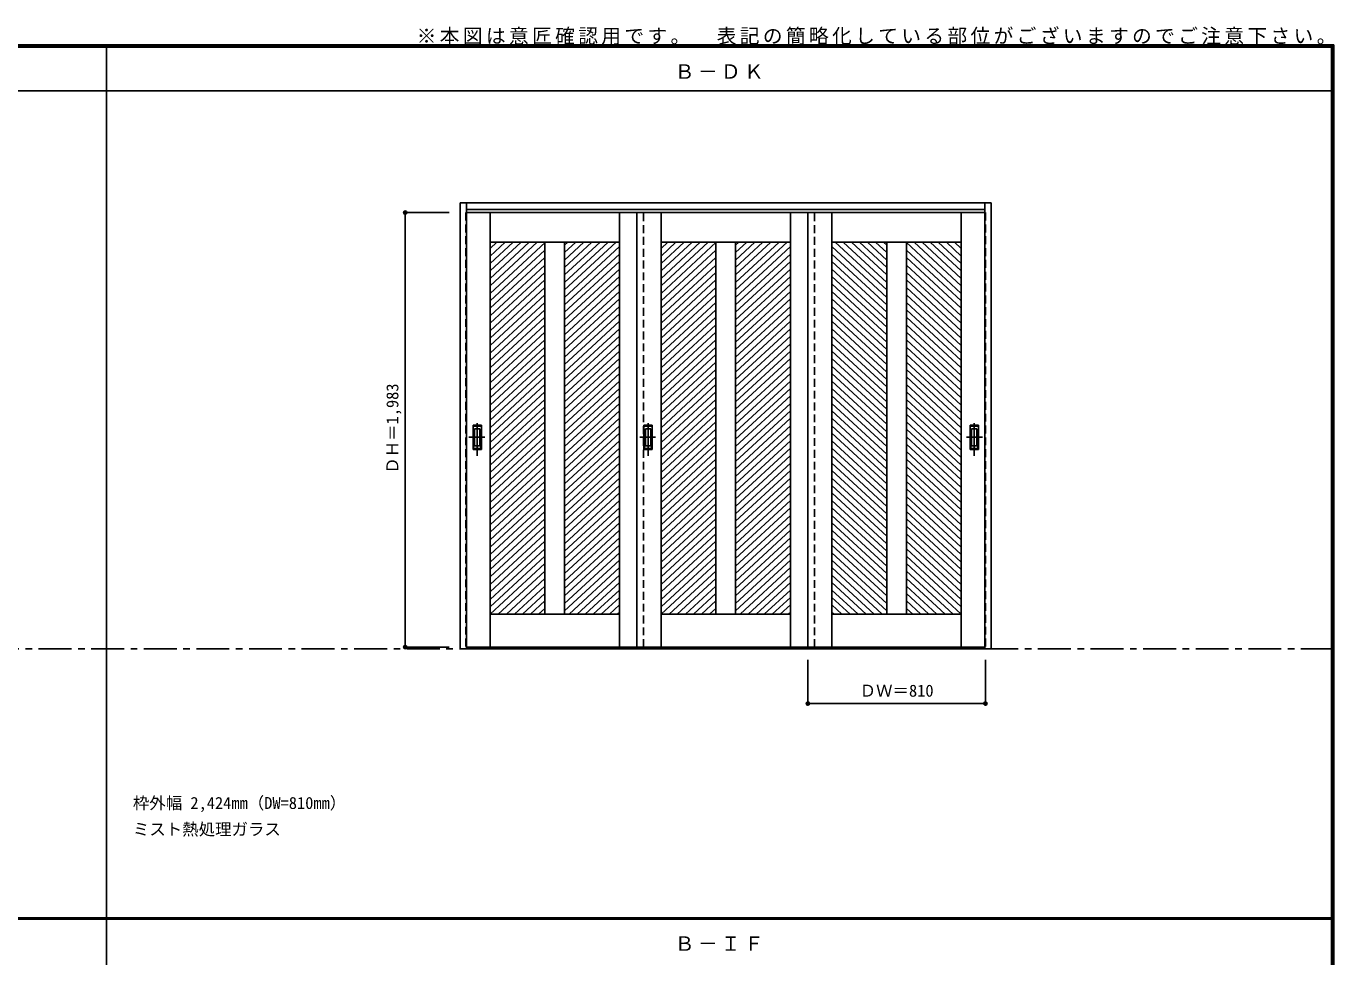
# Model space of a CAD drawing. Units: millimetres, scale not verified. Extents: x -6000 to 5700, y -4307 to 4260.
# Drawn here: x -267 to 5700, y 12 to 4260 of the extents above; entities that cross this region are included whole.
import ezdxf
from ezdxf.enums import TextEntityAlignment as Align

# ---------------------------------------------------------------- set-up
doc = ezdxf.new("R2010")
doc.units = ezdxf.units.MM
doc.header["$LTSCALE"] = 30
doc.header["$PDMODE"] = 32
doc.header["$PDSIZE"] = 15
doc.linetypes.add('CHAIN1', pattern=[8, 5, -1, 1, -1])
doc.linetypes.add('DASHED1', pattern=[1.8, 1.2, -0.6])
for name, color, linetype in [('0-1_通り芯', 7, 'CHAIN1'), ('0-2_扉', 7, 'Continuous'), ('0-4_枠', 3, 'Continuous'), ('0-6_引手', 7, 'Continuous'), ('0-A_文字', 7, 'Continuous'), ('0-B_寸法', 4, 'Continuous'), ('0-C_ハッチ', 4, 'Continuous'), ('F-1_枠', 6, 'Continuous')]:
    doc.layers.add(name, color=color, linetype=linetype)
doc.styles.add('ＭＳ ゴシック', font='')
doc.styles.get('ＭＳ ゴシック').set_extended_font_data('MS Gothic')

msp = doc.modelspace()

# ---------------------------------------------------------------- linework, layer by layer
at = {"layer": '0-1_通り芯'}
msp.add_line((-5490, 1418), (5690, 1418), dxfattribs=at)
at = {"layer": '0-2_扉', "color": 4, "linetype": 'DASHED1'}
for p, q in [((1740, 3409), (1740, 1426)), ((1743, 3409), (1740, 3409)), ((2550, 1426), (2550, 3409)), ((3330, 1426), (3330, 3409)), ((4107, 3409), (4110, 3409)), ((4110, 3409), (4110, 1426)), ((1743, 1426), (1740, 1426)), ((4107, 1426), (4110, 1426))]:
    msp.add_line(p, q, dxfattribs=at)
at = {"layer": '0-2_扉'}
for p, q in [((1743, 3409), (2550, 3409)), ((1850, 3409), (1850, 1426)), ((2440, 3409), (2440, 1426)), ((2520, 3409), (3330, 3409)), ((2520, 3409), (2520, 1426)), ((2630, 3409), (2630, 1426)), ((3220, 3409), (3220, 1426)), ((4107, 3409), (3300, 3409)), ((3300, 1426), (3300, 3409)), ((3410, 3409), (3410, 1426)), ((4000, 3409), (4000, 1426)), ((1850, 3274), (2440, 3274)), ((2100, 3274), (2100, 1576)), ((2190, 3274), (2190, 1576)), ((2630, 3274), (3220, 3274)), ((2880, 3274), (2880, 1576)), ((2970, 3274), (2970, 1576)), ((4000, 3274), (3410, 3274)), ((3660, 3274), (3660, 1576)), ((3750, 3274), (3750, 1576)), ((1850, 1576), (2440, 1576)), ((2630, 1576), (3220, 1576)), ((4000, 1576), (3410, 1576)), ((1743, 1426), (2550, 1426)), ((2520, 1426), (3330, 1426)), ((4107, 1426), (3300, 1426))]:
    msp.add_line(p, q, dxfattribs=at)
at = {"layer": '0-4_枠'}
for p, q in [((1713, 3453), (4137, 3453)), ((1743, 1418), (1743, 3453)), ((1743, 3423), (4107, 3423)), ((4107, 1418), (4107, 3453)), ((4137, 1418), (4137, 3453)), ((1743, 1421), (4107, 1421)), ((1743, 1418), (4107, 1418)), ((4137, 1418), (4107, 1418))]:
    msp.add_line(p, q, dxfattribs=at)
msp.add_lwpolyline([(1743, 1418), (1713, 1418), (1713, 3453)], dxfattribs=at)
at = {"layer": '0-6_引手', "linetype": 'CHAIN1'}
for p, q in [((1791, 2298.27), (1791, 2469.12)), ((2571, 2298.27), (2571, 2469.12)), ((4059, 2298.27), (4059, 2469.12)), ((1752.93, 2383.5), (1825.43, 2383.5)), ((2532.93, 2383.5), (2605.43, 2383.5)), ((4097.07, 2383.5), (4024.56, 2383.5))]:
    msp.add_line(p, q, dxfattribs=at)
at = {"layer": '0-6_引手'}
for p, q in [((1772, 2438.5), (1810, 2438.5)), ((1772, 2328.5), (1772, 2438.5)), ((1778.5, 2422.5), (1803.5, 2422.5)), ((1778.5, 2344.5), (1778.5, 2422.5)), ((1803.5, 2344.5), (1803.5, 2422.5)), ((1810, 2328.5), (1810, 2438.5)), ((2552, 2438.5), (2590, 2438.5)), ((2552, 2328.5), (2552, 2438.5)), ((2558.5, 2422.5), (2583.5, 2422.5)), ((2558.5, 2344.5), (2558.5, 2422.5)), ((2583.5, 2344.5), (2583.5, 2422.5)), ((2590, 2328.5), (2590, 2438.5)), ((4078, 2438.5), (4040, 2438.5)), ((4040, 2328.5), (4040, 2438.5)), ((4071.5, 2422.5), (4046.5, 2422.5)), ((4046.5, 2344.5), (4046.5, 2422.5)), ((4071.5, 2344.5), (4071.5, 2422.5)), ((4078, 2328.5), (4078, 2438.5)), ((1772, 2328.5), (1810, 2328.5)), ((1778.5, 2344.5), (1803.5, 2344.5)), ((2552, 2328.5), (2590, 2328.5)), ((2558.5, 2344.5), (2583.5, 2344.5)), ((4078, 2328.5), (4040, 2328.5)), ((4071.5, 2344.5), (4046.5, 2344.5))]:
    msp.add_line(p, q, dxfattribs=at)
at = {"layer": '0-6_引手', "linetype": 'DASHED1'}
for p, q in [((1807, 2332.5), (1807, 2434.5)), ((2587, 2332.5), (2587, 2434.5)), ((4043, 2332.5), (4043, 2434.5)), ((1775, 2332.5), (1807, 2332.5)), ((2555, 2332.5), (2587, 2332.5)), ((4075, 2332.5), (4043, 2332.5))]:
    msp.add_line(p, q, dxfattribs=at)
for points in [[(1775, 2332.5), (1775, 2434.5), (1807, 2434.5)], [(2555, 2332.5), (2555, 2434.5), (2587, 2434.5)], [(4075, 2332.5), (4075, 2434.5), (4043, 2434.5)]]:
    msp.add_lwpolyline(points, dxfattribs=at)
at = {"layer": '0-B_寸法'}
for p, q in [((1463, 3409), (1663, 3409)), ((1463, 3409), (1463, 1426)), ((1463, 1426), (1663, 1426)), ((3300, 1168), (3300, 1368)), ((4110, 1168), (4110, 1368)), ((3300, 1168), (4110, 1168))]:
    msp.add_line(p, q, dxfattribs=at)
at = {"layer": '0-B_寸法', "color": 7}
for p in [(1463, 3409), (1463, 1426), (3300, 1168), (4110, 1168)]:
    msp.add_point(p, dxfattribs=at)
at = {"layer": '0-C_ハッチ'}
for p, q in [((1918.14, 3274), (1850, 3210.9)), ((1954.94, 3274), (1850, 3176.83)), ((1991.74, 3274), (1850, 3142.76)), ((2028.53, 3274), (1850, 3108.69)), ((1881.35, 3274), (1850, 3244.97)), ((2065.33, 3274), (1850, 3074.62)), ((2102.13, 3274), (1850, 3040.55)), ((2100, 3237.96), (1850, 3006.48)), ((2204.31, 3274), (2190, 3260.75)), ((2241.11, 3274), (2190, 3226.67)), ((2277.91, 3274), (2190, 3192.6)), ((2314.7, 3274), (2190, 3158.53)), ((2351.5, 3274), (2190, 3124.46)), ((2388.3, 3274), (2190, 3090.39)), ((2425.09, 3274), (2190, 3056.32)), ((2440, 3253.73), (2190, 3022.25)), ((2698.14, 3274), (2630, 3210.9)), ((2734.94, 3274), (2630, 3176.83)), ((2771.74, 3274), (2630, 3142.76)), ((2808.53, 3274), (2630, 3108.69)), ((2661.35, 3274), (2630, 3244.97)), ((2845.33, 3274), (2630, 3074.62)), ((2882.13, 3274), (2630, 3040.55)), ((2880, 3237.96), (2630, 3006.48)), ((2984.31, 3274), (2970, 3260.75)), ((3021.11, 3274), (2970, 3226.67)), ((3057.91, 3274), (2970, 3192.6)), ((3094.7, 3274), (2970, 3158.53)), ((3131.5, 3274), (2970, 3124.46)), ((3168.3, 3274), (2970, 3090.39)), ((3205.09, 3274), (2970, 3056.32)), ((3220, 3253.73), (2970, 3022.25)), ((3410, 3253.73), (3660, 3022.25)), ((3424.9, 3274), (3660, 3056.32)), ((3461.7, 3274), (3660, 3090.39)), ((3498.5, 3274), (3660, 3124.46)), ((3535.29, 3274), (3660, 3158.53)), ((3572.09, 3274), (3660, 3192.6)), ((3608.89, 3274), (3660, 3226.67)), ((3645.68, 3274), (3660, 3260.75)), ((3747.87, 3274), (4000, 3040.55)), ((3750, 3237.96), (4000, 3006.48)), ((3784.67, 3274), (4000, 3074.62)), ((3821.46, 3274), (4000, 3108.69)), ((3858.26, 3274), (4000, 3142.76)), ((3895.06, 3274), (4000, 3176.83)), ((3931.85, 3274), (4000, 3210.9)), ((3968.65, 3274), (4000, 3244.97)), ((2100, 3203.89), (1850, 2972.41)), ((2100, 3169.82), (1850, 2938.34)), ((2440, 3219.66), (2190, 2988.18)), ((2440, 3185.59), (2190, 2954.11)), ((2880, 3203.89), (2630, 2972.41)), ((2880, 3169.82), (2630, 2938.34)), ((3220, 3219.66), (2970, 2988.18)), ((3220, 3185.59), (2970, 2954.11)), ((3410, 3219.66), (3660, 2988.18)), ((3410, 3185.59), (3660, 2954.11)), ((3750, 3203.89), (4000, 2972.41)), ((3750, 3169.82), (4000, 2938.34)), ((2100, 3135.75), (1850, 2904.26)), ((2440, 3151.52), (2190, 2920.04)), ((2440, 3117.45), (2190, 2885.96)), ((2880, 3135.75), (2630, 2904.26)), ((3220, 3151.52), (2970, 2920.04)), ((3220, 3117.45), (2970, 2885.96)), ((3410, 3151.52), (3660, 2920.04)), ((3410, 3117.45), (3660, 2885.96)), ((3750, 3135.75), (4000, 2904.26)), ((2100, 3101.67), (1850, 2870.19)), ((2100, 3067.6), (1850, 2836.12)), ((2440, 3083.37), (2190, 2851.89)), ((2440, 3049.3), (2190, 2817.82)), ((2880, 3101.67), (2630, 2870.19)), ((2880, 3067.6), (2630, 2836.12)), ((3220, 3083.37), (2970, 2851.89)), ((3220, 3049.3), (2970, 2817.82)), ((3410, 3083.37), (3660, 2851.89)), ((3410, 3049.3), (3660, 2817.82)), ((3750, 3101.67), (4000, 2870.19)), ((3750, 3067.6), (4000, 2836.12)), ((2100, 3033.53), (1850, 2802.05)), ((2100, 2999.46), (1850, 2767.98)), ((2440, 3015.23), (2190, 2783.75)), ((2880, 3033.53), (2630, 2802.05)), ((2880, 2999.46), (2630, 2767.98)), ((3220, 3015.23), (2970, 2783.75)), ((3410, 3015.23), (3660, 2783.75)), ((3750, 3033.53), (4000, 2802.05)), ((3750, 2999.46), (4000, 2767.98)), ((2100, 2965.39), (1850, 2733.91)), ((2100, 2931.32), (1850, 2699.84)), ((2440, 2981.16), (2190, 2749.68)), ((2440, 2947.09), (2190, 2715.61)), ((2880, 2965.39), (2630, 2733.91)), ((2880, 2931.32), (2630, 2699.84)), ((3220, 2981.16), (2970, 2749.68)), ((3220, 2947.09), (2970, 2715.61)), ((3410, 2981.16), (3660, 2749.68)), ((3410, 2947.09), (3660, 2715.61)), ((3750, 2965.39), (4000, 2733.91)), ((3750, 2931.32), (4000, 2699.84)), ((2100, 2897.25), (1850, 2665.77)), ((2440, 2913.02), (2190, 2681.54)), ((2440, 2878.95), (2190, 2647.47)), ((2880, 2897.25), (2630, 2665.77)), ((3220, 2913.02), (2970, 2681.54)), ((3220, 2878.95), (2970, 2647.47)), ((3410, 2913.02), (3660, 2681.54)), ((3410, 2878.95), (3660, 2647.47)), ((3750, 2897.25), (4000, 2665.77)), ((2100, 2863.18), (1850, 2631.7)), ((2100, 2829.11), (1850, 2597.62)), ((2440, 2844.88), (2190, 2613.4)), ((2440, 2810.81), (2190, 2579.32)), ((2880, 2863.18), (2630, 2631.7)), ((2880, 2829.11), (2630, 2597.62)), ((3220, 2844.88), (2970, 2613.4)), ((3220, 2810.81), (2970, 2579.32)), ((3410, 2844.88), (3660, 2613.4)), ((3410, 2810.81), (3660, 2579.32)), ((3750, 2863.18), (4000, 2631.7)), ((3750, 2829.11), (4000, 2597.62)), ((2100, 2795.04), (1850, 2563.55)), ((2100, 2760.96), (1850, 2529.48)), ((2440, 2776.74), (2190, 2545.25)), ((2880, 2795.04), (2630, 2563.55)), ((2880, 2760.96), (2630, 2529.48)), ((3220, 2776.74), (2970, 2545.25)), ((3410, 2776.74), (3660, 2545.25)), ((3750, 2795.04), (4000, 2563.55)), ((3750, 2760.96), (4000, 2529.48)), ((2100, 2726.89), (1850, 2495.41)), ((2100, 2692.82), (1850, 2461.34)), ((2440, 2742.66), (2190, 2511.18)), ((2440, 2708.59), (2190, 2477.11)), ((2880, 2726.89), (2630, 2495.41)), ((2880, 2692.82), (2630, 2461.34)), ((3220, 2742.66), (2970, 2511.18)), ((3220, 2708.59), (2970, 2477.11)), ((3410, 2742.66), (3660, 2511.18)), ((3410, 2708.59), (3660, 2477.11)), ((3750, 2726.89), (4000, 2495.41)), ((3750, 2692.82), (4000, 2461.34)), ((2100, 2658.75), (1850, 2427.27)), ((2440, 2674.52), (2190, 2443.04)), ((2440, 2640.45), (2190, 2408.97)), ((2880, 2658.75), (2630, 2427.27)), ((3220, 2674.52), (2970, 2443.04)), ((3220, 2640.45), (2970, 2408.97)), ((3410, 2674.52), (3660, 2443.04)), ((3410, 2640.45), (3660, 2408.97)), ((3750, 2658.75), (4000, 2427.27)), ((2100, 2624.68), (1850, 2393.2)), ((2100, 2590.61), (1850, 2359.13)), ((2440, 2606.38), (2190, 2374.9)), ((2440, 2572.31), (2190, 2340.83)), ((2880, 2624.68), (2630, 2393.2)), ((2880, 2590.61), (2630, 2359.13)), ((3220, 2606.38), (2970, 2374.9)), ((3220, 2572.31), (2970, 2340.83)), ((3410, 2606.38), (3660, 2374.9)), ((3410, 2572.31), (3660, 2340.83)), ((3750, 2624.68), (4000, 2393.2)), ((3750, 2590.61), (4000, 2359.13)), ((2100, 2556.54), (1850, 2325.06)), ((2100, 2522.47), (1850, 2290.99)), ((2440, 2538.24), (2190, 2306.76)), ((2880, 2556.54), (2630, 2325.06)), ((2880, 2522.47), (2630, 2290.99)), ((3220, 2538.24), (2970, 2306.76)), ((3410, 2538.24), (3660, 2306.76)), ((3750, 2556.54), (4000, 2325.06)), ((3750, 2522.47), (4000, 2290.99)), ((2100, 2488.4), (1850, 2256.91)), ((2100, 2454.32), (1850, 2222.84)), ((2440, 2504.17), (2190, 2272.69)), ((2440, 2470.1), (2190, 2238.61)), ((2880, 2488.4), (2630, 2256.91)), ((2880, 2454.32), (2630, 2222.84)), ((3220, 2504.17), (2970, 2272.69)), ((3220, 2470.1), (2970, 2238.61)), ((3410, 2504.17), (3660, 2272.69)), ((3410, 2470.1), (3660, 2238.61)), ((3750, 2488.4), (4000, 2256.91)), ((3750, 2454.32), (4000, 2222.84)), ((2100, 2420.25), (1850, 2188.77)), ((2440, 2436.02), (2190, 2204.54)), ((2440, 2401.95), (2190, 2170.47)), ((2880, 2420.25), (2630, 2188.77)), ((3220, 2436.02), (2970, 2204.54)), ((3220, 2401.95), (2970, 2170.47)), ((3410, 2436.02), (3660, 2204.54)), ((3410, 2401.95), (3660, 2170.47)), ((3750, 2420.25), (4000, 2188.77)), ((2100, 2386.18), (1850, 2154.7)), ((2100, 2352.11), (1850, 2120.63)), ((2440, 2367.88), (2190, 2136.4)), ((2440, 2333.81), (2190, 2102.33)), ((2880, 2386.18), (2630, 2154.7)), ((2880, 2352.11), (2630, 2120.63)), ((3220, 2367.88), (2970, 2136.4)), ((3220, 2333.81), (2970, 2102.33)), ((3410, 2367.88), (3660, 2136.4)), ((3410, 2333.81), (3660, 2102.33)), ((3750, 2386.18), (4000, 2154.7)), ((3750, 2352.11), (4000, 2120.63)), ((2100, 2318.04), (1850, 2086.56)), ((2100, 2283.97), (1850, 2052.49)), ((2440, 2299.74), (2190, 2068.26)), ((2880, 2318.04), (2630, 2086.56)), ((2880, 2283.97), (2630, 2052.49)), ((3220, 2299.74), (2970, 2068.26)), ((3410, 2299.74), (3660, 2068.26)), ((3750, 2318.04), (4000, 2086.56)), ((3750, 2283.97), (4000, 2052.49)), ((2100, 2249.9), (1850, 2018.42)), ((2100, 2215.83), (1850, 1984.35)), ((2440, 2265.67), (2190, 2034.19)), ((2440, 2231.6), (2190, 2000.12)), ((2880, 2249.9), (2630, 2018.42)), ((2880, 2215.83), (2630, 1984.35)), ((3220, 2265.67), (2970, 2034.19)), ((3220, 2231.6), (2970, 2000.12)), ((3410, 2265.67), (3660, 2034.19)), ((3410, 2231.6), (3660, 2000.12)), ((3750, 2249.9), (4000, 2018.42)), ((3750, 2215.83), (4000, 1984.35)), ((2100, 2181.76), (1850, 1950.27)), ((2440, 2197.53), (2190, 1966.05)), ((2440, 2163.46), (2190, 1931.97)), ((2880, 2181.76), (2630, 1950.27)), ((3220, 2197.53), (2970, 1966.05)), ((3220, 2163.46), (2970, 1931.97)), ((3410, 2197.53), (3660, 1966.05)), ((3410, 2163.46), (3660, 1931.97)), ((3750, 2181.76), (4000, 1950.27)), ((2100, 2147.69), (1850, 1916.2)), ((2100, 2113.61), (1850, 1882.13)), ((2440, 2129.39), (2190, 1897.9)), ((2440, 2095.31), (2190, 1863.83)), ((2880, 2147.69), (2630, 1916.2)), ((2880, 2113.61), (2630, 1882.13)), ((3220, 2129.39), (2970, 1897.9)), ((3220, 2095.31), (2970, 1863.83)), ((3410, 2129.39), (3660, 1897.9)), ((3410, 2095.31), (3660, 1863.83)), ((3750, 2147.69), (4000, 1916.2)), ((3750, 2113.61), (4000, 1882.13)), ((2100, 2079.54), (1850, 1848.06)), ((2100, 2045.47), (1850, 1813.99)), ((2440, 2061.24), (2190, 1829.76)), ((2880, 2079.54), (2630, 1848.06)), ((2880, 2045.47), (2630, 1813.99)), ((3220, 2061.24), (2970, 1829.76)), ((3410, 2061.24), (3660, 1829.76)), ((3750, 2079.54), (4000, 1848.06)), ((3750, 2045.47), (4000, 1813.99)), ((2100, 2011.4), (1850, 1779.92)), ((2100, 1977.33), (1850, 1745.85)), ((2440, 2027.17), (2190, 1795.69)), ((2440, 1993.1), (2190, 1761.62)), ((2880, 2011.4), (2630, 1779.92)), ((2880, 1977.33), (2630, 1745.85)), ((3220, 2027.17), (2970, 1795.69)), ((3220, 1993.1), (2970, 1761.62)), ((3410, 2027.17), (3660, 1795.69)), ((3410, 1993.1), (3660, 1761.62)), ((3750, 2011.4), (4000, 1779.92)), ((3750, 1977.33), (4000, 1745.85)), ((2100, 1943.26), (1850, 1711.78)), ((2440, 1959.03), (2190, 1727.55)), ((2440, 1924.96), (2190, 1693.48)), ((2880, 1943.26), (2630, 1711.78)), ((3220, 1959.03), (2970, 1727.55)), ((3220, 1924.96), (2970, 1693.48)), ((3410, 1959.03), (3660, 1727.55)), ((3410, 1924.96), (3660, 1693.48)), ((3750, 1943.26), (4000, 1711.78)), ((2100, 1909.19), (1850, 1677.71)), ((2100, 1875.12), (1850, 1643.64)), ((2440, 1890.89), (2190, 1659.41)), ((2440, 1856.82), (2190, 1625.34)), ((2880, 1909.19), (2630, 1677.71)), ((2880, 1875.12), (2630, 1643.64)), ((3220, 1890.89), (2970, 1659.41)), ((3220, 1856.82), (2970, 1625.34)), ((3410, 1890.89), (3660, 1659.41)), ((3410, 1856.82), (3660, 1625.34)), ((3750, 1909.19), (4000, 1677.71)), ((3750, 1875.12), (4000, 1643.64)), ((2100, 1841.05), (1850, 1609.56)), ((2100, 1806.97), (1850, 1575.49)), ((2440, 1822.75), (2190, 1591.26)), ((2880, 1841.05), (2630, 1609.56)), ((2880, 1806.97), (2630, 1575.49)), ((3220, 1822.75), (2970, 1591.26)), ((3410, 1822.75), (3660, 1591.26)), ((3750, 1841.05), (4000, 1609.56)), ((3750, 1806.97), (4000, 1575.49)), ((2100, 1772.9), (1887.34, 1576)), ((2100, 1738.83), (1924.14, 1576)), ((2440, 1788.67), (2210.31, 1576)), ((2440, 1754.6), (2247.11, 1576)), ((2880, 1772.9), (2667.34, 1576)), ((2880, 1738.83), (2704.14, 1576)), ((3220, 1788.67), (2990.31, 1576)), ((3220, 1754.6), (3027.11, 1576)), ((3410, 1788.67), (3639.69, 1576)), ((3410, 1754.6), (3602.89, 1576)), ((3750, 1772.9), (3962.66, 1576)), ((3750, 1738.83), (3925.86, 1576)), ((2100, 1704.76), (1960.94, 1576)), ((2440, 1720.53), (2283.9, 1576)), ((2440, 1686.46), (2320.7, 1576)), ((2880, 1704.76), (2740.94, 1576)), ((3220, 1720.53), (3063.9, 1576)), ((3220, 1686.46), (3100.7, 1576)), ((3410, 1720.53), (3566.09, 1576)), ((3410, 1686.46), (3529.3, 1576)), ((3750, 1704.76), (3889.06, 1576)), ((2100, 1670.69), (1997.73, 1576)), ((2100, 1636.62), (2034.53, 1576)), ((2440, 1652.39), (2357.5, 1576)), ((2440, 1618.32), (2394.29, 1576)), ((2880, 1670.69), (2777.73, 1576)), ((2880, 1636.62), (2814.53, 1576)), ((3220, 1652.39), (3137.5, 1576)), ((3220, 1618.32), (3174.29, 1576)), ((3410, 1652.39), (3492.5, 1576)), ((3410, 1618.32), (3455.7, 1576)), ((3750, 1670.69), (3852.26, 1576)), ((3750, 1636.62), (3815.47, 1576)), ((2100, 1602.55), (2071.33, 1576)), ((2440, 1584.25), (2431.09, 1576)), ((2880, 1602.55), (2851.33, 1576)), ((3220, 1584.25), (3211.09, 1576)), ((3410, 1584.25), (3418.91, 1576)), ((3750, 1602.55), (3778.67, 1576))]:
    msp.add_line(p, q, dxfattribs=at)
at = {"layer": 'F-1_枠'}
for p, q in [((-6000, 4175), (5700, 4175)), ((-6000, 4170), (5700, 4170)), ((-6000, 4165), (5700, 4165)), ((100, -3790), (100, 4175)), ((5690, 4175), (5690, -4205)), ((5695, 4175), (5695, -4205)), ((5700, 4175), (5700, -4205)), ((-6000, 3965), (5700, 3965)), ((-6000, 190.5), (5700, 190.5)), ((-6000, 187.5), (5700, 187.5)), ((-6000, 184.5), (5700, 184.5))]:
    msp.add_line(p, q, dxfattribs=at)

# ---------------------------------------------------------------- texts
at = {"layer": '0-A_文字', "style": 'ＭＳ ゴシック'}
for s, p in [('枠外幅 2,424mm（DW=810mm）', (220, 670.5)), ('ミスト熱処理ガラス', (220, 550.5))]:
    msp.add_text(s, height=54.99, dxfattribs=at).set_placement(p, align=Align.BOTTOM_LEFT)
at = {"layer": '0-A_文字', "char_height": 65.98, "attachment_point": 7, "style": 'ＭＳ ゴシック'}
for s, insert in [('\\T1.17;※本図は意匠確認用です。\u3000表記の簡略化している部位がございますのでご注意下さい。', (1515, 4175)), ('\\T1.17;Ｂ－ＤＫ', (2692.5, 4020)), ('\\T1.17;Ｂ－ＩＦ', (2692.5, 39.5))]:
    msp.add_mtext(s, dxfattribs=dict(at, insert=insert))
at = {"layer": '0-B_寸法', "color": 7, "style": 'ＭＳ ゴシック'}
msp.add_text('ＤＨ＝1,983', height=54.99, rotation=90, dxfattribs=at).set_placement((1448, 2217.25), align=Align.BOTTOM_LEFT)
msp.add_text('ＤＷ＝810', height=54.99, dxfattribs=at).set_placement((3536.25, 1183), align=Align.BOTTOM_LEFT)

doc.saveas('drawing.dxf')
